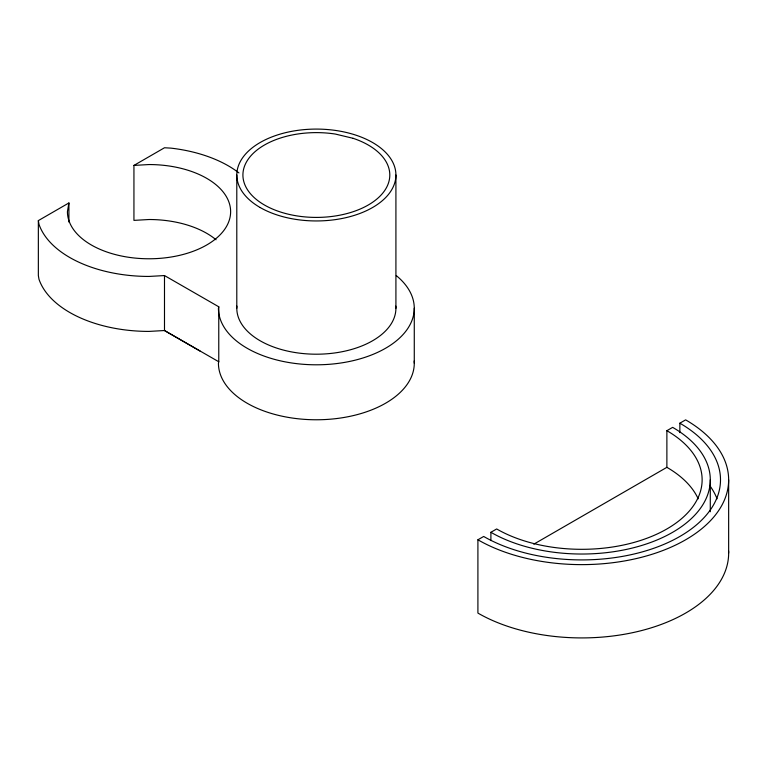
<?xml version="1.0" encoding="UTF-8"?>
<svg xmlns="http://www.w3.org/2000/svg" width="767" height="767" viewBox="0 0 767 767"><rect width="100%" height="100%" fill="white"/><g stroke="black" fill="none" stroke-linecap="round" stroke-linejoin="round"><path stroke-width="1.15" d="M414.199 360.969A97.917 56.537 0 0 1 318.315 419.76A97.917 56.537 0 0 1 218.432 363.232L218.768 361.756L164.493 330.529L149.028 331.411A112.203 64.773 0 0 1 38.983 279.265L38.35 275.564L38.35 220.599L68.915 202.948L67.429 211.663A81.599 47.113 0 0 0 149.028 258.776A81.599 47.113 0 0 0 230.627 211.663A81.599 47.113 0 0 0 149.028 164.55L133.937 165.413L133.937 220.378L149.028 219.515A81.599 47.113 0 0 1 216.054 239.764M38.35 220.599L38.983 224.3A112.203 64.773 0 0 0 149.028 276.436L164.493 275.564L218.768 306.79L218.432 308.267A97.917 56.537 0 0 0 346.032 362.139A97.917 56.537 0 0 0 396.29 275.612M133.937 165.413L164.493 147.763L170.916 148.127A112.203 64.773 0 0 1 238.93 172.911M477.908 539.786L483.68 536.459A138.722 80.084 0 0 0 679.859 536.459A138.722 80.084 0 0 0 679.859 423.192L685.631 419.865A146.88 84.801 0 0 1 685.631 539.786A146.88 84.801 0 0 1 477.908 539.786L477.908 613.082A146.88 84.801 0 0 0 639.745 631.03A146.88 84.801 0 0 0 728.602 550.907M490.899 532.298L496.661 528.962A120.361 69.49 0 0 0 666.878 528.962A120.361 69.49 0 0 0 666.878 430.69L672.649 427.363A128.52 74.198 0 0 1 672.649 532.298A128.52 74.198 0 0 1 490.899 532.298L490.899 540.572M533.803 544.167L666.878 467.333L666.878 430.69M200.11 351.085L164.493 330.529L164.493 275.564M728.65 479.826L728.65 553.112M710.29 479.826L710.29 511.742M679.859 423.192L679.859 432.655M414.276 308.267L414.276 363.232M395.916 175.02L395.916 308.267M236.792 175.02L236.792 308.267M218.768 306.79L218.768 361.756M68.915 202.948L68.915 222.066M666.878 467.333A120.361 69.49 0 0 1 698.191 498.828M709.935 485.827A138.722 80.084 0 0 1 717.068 498.809M395.82 306.1A79.557 45.934 0 0 1 316.349 354.201A79.557 45.934 0 0 1 236.888 306.1M353.069 138.3L335.361 134.062A73.44 42.396 0 0 0 244.031 182.383A73.44 42.396 0 0 0 358.477 209.746A73.44 42.396 0 0 0 353.069 138.3M260.099 207.493A79.557 45.934 0 0 0 393.203 186.908A79.557 45.934 0 0 0 295.765 130.649A79.557 45.934 0 0 0 260.099 207.493"/></g></svg>
